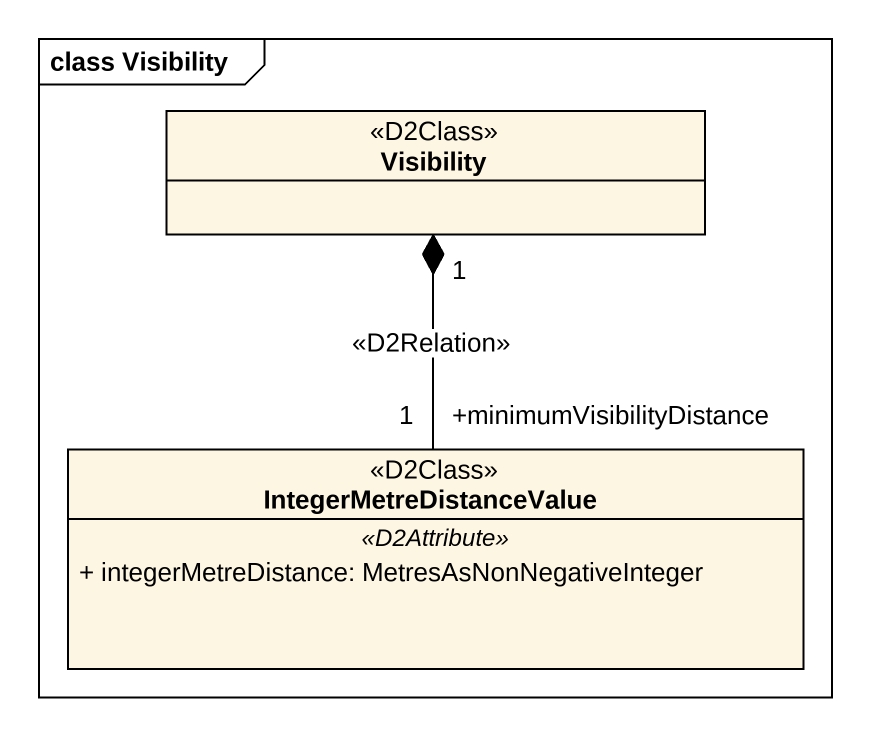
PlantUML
@startuml
mainframe class Visibility
hide circle
hide empty members
skinparam classAttributeIconSize 0
class Visibility <<D2Class>>
class IntegerMetreDistanceValue <<D2Class>> {
  .. <<D2Attribute>> ..
  + integerMetreDistance: MetresAsNonNegativeInteger
}
IntegerMetreDistanceValue "+minimumVisibilityDistance\n1" -up-* "1" Visibility : <<D2Relation>>
@enduml
